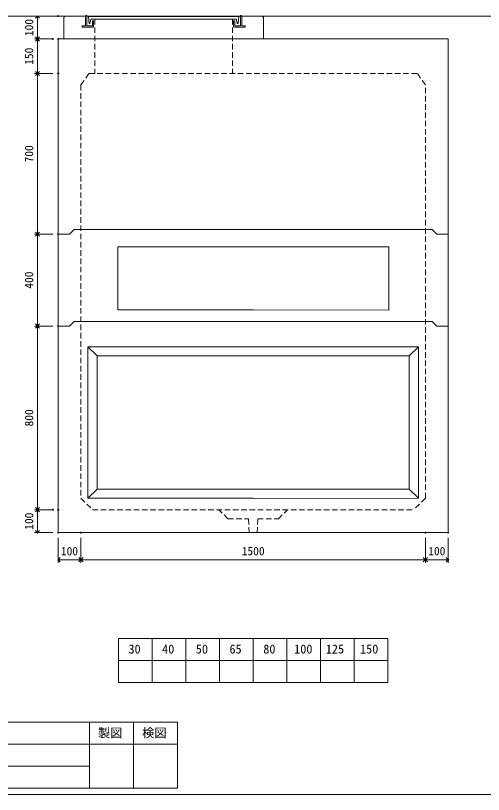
# Model space of a CAD drawing. Units: millimetres, scale not verified. Extents: x -6420 to 6420, y -3026 to 3027.
# Drawn here: x 285 to 2323, y -2673 to 719 of the extents above; entities that cross this region are included whole.
import ezdxf
from ezdxf.enums import TextEntityAlignment as Align

# ---------------------------------------------------------------- set-up
doc = ezdxf.new("R2010")
doc.units = ezdxf.units.MM
doc.header["$LTSCALE"] = 20
doc.header["$PDMODE"] = 32
doc.header["$PDSIZE"] = 4
for name, pattern in [('DASHED1', [1.8, 1.2, -0.6]), ('USER2', [50.8, 31.75, -6.35, 6.35, -6.35]), ('USER5', [3.185, 0.01, -3.175])]:
    doc.linetypes.add(name, pattern=pattern)
doc.layers.add('0-1_Defpoints', color=7, linetype='Continuous')
for name, color, linetype, lineweight in [('0-2_waku', 7, 'Continuous', 18), ('0-3_gaikei', 7, 'Continuous', 18), ('0-4_kakure', 7, 'DASHED1', 5), ('0-5_sunpou', 7, 'Continuous', 5), ('0-8_uchigawa', 6, 'Continuous', 18), ('0-A_futa', 3, 'Continuous', 18), ('0-B_GL', 4, 'Continuous', 18), ('0-D_文字１', 7, 'Continuous', 18), ('1-2_uchigawa2', 6, 'USER2', 18)]:
    doc.layers.add(name, color=color, linetype=linetype, lineweight=lineweight)
doc.styles.add('ＭＳ ゴシック', font='')
doc.styles.get('ＭＳ ゴシック').set_extended_font_data('MS Gothic')

# ---------------------------------------------------------------- blocks, each defined once
blk = doc.blocks.new('_Open90')
at = {"layer": '0-5_sunpou'}
blk.add_line((0, 0), (-1, 0), dxfattribs=at)
blk.add_lwpolyline([(-0.5, 0.5), (0, 0), (-0.5, -0.5)], dxfattribs=at)
blk = doc.blocks.new('D65')
at = {"layer": '0-1_Defpoints'}
for p in [(3053.24, 3316.83), (2964.21, 3216.83), (3053.24, 3216.83)]:
    blk.add_point(p, dxfattribs=at)
at = {"layer": '0-5_sunpou'}
for p, q in [((3031.24, 3316.83), (2951.21, 3316.83)), ((2964.21, 3298.83), (2964.21, 3234.83)), ((3031.24, 3216.83), (2951.21, 3216.83))]:
    blk.add_line(p, q, dxfattribs=at)
at = {"layer": '0-5_sunpou', "xscale": 18, "yscale": 18}
for p, rotation in [((2964.21, 3316.83), 90), ((2964.21, 3216.83), 270)]:
    blk.add_blockref('_Open90', p, dxfattribs=dict(at, rotation=rotation))
at = {"layer": '0-5_sunpou', "style": 'ＭＳ ゴシック'}
blk.add_text('100', height=36.66, rotation=90, dxfattribs=at).set_placement((2956.21, 3229.33), align=Align.BOTTOM_LEFT)
blk = doc.blocks.new('D66')
at = {"layer": '0-1_Defpoints'}
for p in [(3031.24, 3216.83), (2964.21, 3066.83), (3053.24, 3066.83)]:
    blk.add_point(p, dxfattribs=at)
at = {"layer": '0-5_sunpou'}
for p, q in [((3009.24, 3216.83), (2951.21, 3216.83)), ((2964.21, 3198.83), (2964.21, 3084.83)), ((3031.24, 3066.83), (2951.21, 3066.83))]:
    blk.add_line(p, q, dxfattribs=at)
at = {"layer": '0-5_sunpou', "xscale": 18, "yscale": 18}
for p, rotation in [((2964.21, 3216.83), 90), ((2964.21, 3066.83), 270)]:
    blk.add_blockref('_Open90', p, dxfattribs=dict(at, rotation=rotation))
at = {"layer": '0-5_sunpou', "style": 'ＭＳ ゴシック'}
blk.add_text('150', height=36.66, rotation=90, dxfattribs=at).set_placement((2956.21, 3104.33), align=Align.BOTTOM_LEFT)
blk = doc.blocks.new('D67')
at = {"layer": '0-1_Defpoints'}
for p in [(3053.24, 3066.83), (2964.21, 2366.83), (3053.24, 2366.83)]:
    blk.add_point(p, dxfattribs=at)
at = {"layer": '0-5_sunpou'}
for p, q in [((3031.24, 3066.83), (2951.21, 3066.83)), ((2964.21, 3048.83), (2964.21, 2384.83)), ((3031.24, 2366.83), (2951.21, 2366.83))]:
    blk.add_line(p, q, dxfattribs=at)
at = {"layer": '0-5_sunpou', "xscale": 18, "yscale": 18}
for p, rotation in [((2964.21, 3066.83), 90), ((2964.21, 2366.83), 270)]:
    blk.add_blockref('_Open90', p, dxfattribs=dict(at, rotation=rotation))
at = {"layer": '0-5_sunpou', "style": 'ＭＳ ゴシック'}
blk.add_text('700', height=36.66, rotation=90, dxfattribs=at).set_placement((2956.21, 2679.33), align=Align.BOTTOM_LEFT)
blk = doc.blocks.new('D68')
at = {"layer": '0-1_Defpoints'}
for p in [(3053.24, 1966.83), (2964.21, 1166.83), (3053.24, 1166.83)]:
    blk.add_point(p, dxfattribs=at)
at = {"layer": '0-5_sunpou'}
for p, q in [((3031.24, 1966.83), (2951.21, 1966.83)), ((2964.21, 1948.83), (2964.21, 1184.83)), ((3031.24, 1166.83), (2951.21, 1166.83))]:
    blk.add_line(p, q, dxfattribs=at)
at = {"layer": '0-5_sunpou', "xscale": 18, "yscale": 18}
for p, rotation in [((2964.21, 1966.83), 90), ((2964.21, 1166.83), 270)]:
    blk.add_blockref('_Open90', p, dxfattribs=dict(at, rotation=rotation))
at = {"layer": '0-5_sunpou', "style": 'ＭＳ ゴシック'}
blk.add_text('800', height=36.66, rotation=90, dxfattribs=at).set_placement((2956.21, 1529.33), align=Align.BOTTOM_LEFT)
blk = doc.blocks.new('D69')
at = {"layer": '0-1_Defpoints'}
for p in [(3031.24, 1166.83), (2964.21, 1066.83), (3053.24, 1066.83)]:
    blk.add_point(p, dxfattribs=at)
at = {"layer": '0-5_sunpou'}
for p, q in [((3009.24, 1166.83), (2951.21, 1166.83)), ((2964.21, 1148.83), (2964.21, 1084.83)), ((3031.24, 1066.83), (2951.21, 1066.83))]:
    blk.add_line(p, q, dxfattribs=at)
at = {"layer": '0-5_sunpou', "xscale": 18, "yscale": 18}
for p, rotation in [((2964.21, 1166.83), 90), ((2964.21, 1066.83), 270)]:
    blk.add_blockref('_Open90', p, dxfattribs=dict(at, rotation=rotation))
at = {"layer": '0-5_sunpou', "style": 'ＭＳ ゴシック'}
blk.add_text('100', height=36.66, rotation=90, dxfattribs=at).set_placement((2956.21, 1079.33), align=Align.BOTTOM_LEFT)
blk = doc.blocks.new('D70')
at = {"layer": '0-1_Defpoints'}
for p in [(3053.24, 1066.83), (3153.24, 1066.83), (3153.24, 949.12)]:
    blk.add_point(p, dxfattribs=at)
at = {"layer": '0-5_sunpou'}
for p, q in [((3053.24, 1044.83), (3053.24, 936.12)), ((3153.24, 1044.83), (3153.24, 936.12)), ((3071.24, 949.12), (3135.24, 949.12))]:
    blk.add_line(p, q, dxfattribs=at)
at = {"layer": '0-5_sunpou', "xscale": 18, "yscale": 18, "rotation": 180}
blk.add_blockref('_Open90', (3053.24, 949.12), dxfattribs=at)
at = {"layer": '0-5_sunpou', "xscale": 18, "yscale": 18}
blk.add_blockref('_Open90', (3153.24, 949.12), dxfattribs=at)
at = {"layer": '0-5_sunpou', "style": 'ＭＳ ゴシック'}
blk.add_text('100', height=36.66, dxfattribs=at).set_placement((3065.74, 957.12), align=Align.BOTTOM_LEFT)
blk = doc.blocks.new('D71')
at = {"layer": '0-1_Defpoints'}
for p in [(3153.24, 1066.83), (4653.24, 1066.83), (4653.24, 949.12)]:
    blk.add_point(p, dxfattribs=at)
at = {"layer": '0-5_sunpou'}
for p, q in [((3153.24, 1044.83), (3153.24, 936.12)), ((4653.24, 1044.83), (4653.24, 936.12)), ((3171.24, 949.12), (4635.24, 949.12))]:
    blk.add_line(p, q, dxfattribs=at)
at = {"layer": '0-5_sunpou', "xscale": 18, "yscale": 18, "rotation": 180}
blk.add_blockref('_Open90', (3153.24, 949.12), dxfattribs=at)
at = {"layer": '0-5_sunpou', "xscale": 18, "yscale": 18}
blk.add_blockref('_Open90', (4653.24, 949.12), dxfattribs=at)
at = {"layer": '0-5_sunpou', "style": 'ＭＳ ゴシック'}
blk.add_text('1500', height=36.66, dxfattribs=at).set_placement((3853.24, 957.12), align=Align.BOTTOM_LEFT)
blk = doc.blocks.new('D72')
at = {"layer": '0-1_Defpoints'}
for p in [(4653.24, 1066.83), (4753.24, 1066.83), (4753.24, 949.12)]:
    blk.add_point(p, dxfattribs=at)
at = {"layer": '0-5_sunpou'}
for p, q in [((4653.24, 1044.83), (4653.24, 936.12)), ((4753.24, 1044.83), (4753.24, 936.12)), ((4671.24, 949.12), (4735.24, 949.12))]:
    blk.add_line(p, q, dxfattribs=at)
at = {"layer": '0-5_sunpou', "xscale": 18, "yscale": 18, "rotation": 180}
blk.add_blockref('_Open90', (4653.24, 949.12), dxfattribs=at)
at = {"layer": '0-5_sunpou', "xscale": 18, "yscale": 18}
blk.add_blockref('_Open90', (4753.24, 949.12), dxfattribs=at)
at = {"layer": '0-5_sunpou', "style": 'ＭＳ ゴシック'}
blk.add_text('100', height=36.66, dxfattribs=at).set_placement((4665.74, 957.12), align=Align.BOTTOM_LEFT)
blk = doc.blocks.new('D54')
at = {"layer": '0-1_Defpoints'}
for p in [(3053.24, 2366.83), (2964.21, 1966.83), (3053.24, 1966.83)]:
    blk.add_point(p, dxfattribs=at)
at = {"layer": '0-5_sunpou'}
for p, q in [((3031.24, 2366.83), (2951.21, 2366.83)), ((2964.21, 2348.83), (2964.21, 1984.83)), ((3031.24, 1966.83), (2951.21, 1966.83))]:
    blk.add_line(p, q, dxfattribs=at)
at = {"layer": '0-5_sunpou', "xscale": 18, "yscale": 18}
for p, rotation in [((2964.21, 2366.83), 90), ((2964.21, 1966.83), 270)]:
    blk.add_blockref('_Open90', p, dxfattribs=dict(at, rotation=rotation))
at = {"layer": '0-5_sunpou', "style": 'ＭＳ ゴシック'}
blk.add_text('400', height=36.66, rotation=90, dxfattribs=at).set_placement((2956.21, 2129.33), align=Align.BOTTOM_LEFT)
blk = doc.blocks.new('A$C13530FD9')
at = {"layer": '0-3_gaikei'}
for p, q in [((0, 0), (0, 90)), ((10, 100), (95, 100)), ((775, 100), (860, 100)), ((870, 0), (870, 90))]:
    blk.add_line(p, q, dxfattribs=at)
for centre, radius, start, end in [((9.42, 90.58), 9.44, 86.47383, 183.52617), ((860.33, 90.33), 9.68, 358.04251, 91.95749), ((860, 90), 10, 0, 10)]:
    blk.add_arc(centre, radius, start, end, dxfattribs=at)
at = {"layer": '0-4_kakure', "linetype": 'USER5', "lineweight": 18}
for p, q in [((135, 0), (135, 86.5)), ((735, 0), (735, 86.5))]:
    blk.add_line(p, q, dxfattribs=at)
at = {"layer": '0-A_futa'}
for p, q in [((97, 102), (100, 102)), ((100, 102), (100, 57)), ((770, 102), (773, 102)), ((770, 102), (770, 57)), ((95, 100), (95, 57)), ((107.81, 97.5), (762.14, 97.5)), ((107.81, 97.5), (110.3, 67.5)), ((118.33, 86.5), (114.01, 67.5)), ((118.33, 86.5), (751.67, 86.5)), ((125, 77), (125, 57)), ((127, 79), (128, 79)), ((130, 77), (130, 52)), ((740, 77), (740, 52)), ((743, 79), (742, 79)), ((745, 77), (745, 57)), ((751.67, 86.5), (755.99, 67.5)), ((762.14, 97.5), (759.89, 67.5)), ((775, 100), (775, 57)), ((80, 55), (80, 54)), ((82, 57), (95, 57)), ((130, 52), (82, 52)), ((100, 57), (125, 57)), ((110.3, 67.5), (114.01, 67.5)), ((740, 52), (788, 52)), ((770, 57), (745, 57)), ((759.89, 67.5), (755.99, 67.5)), ((788, 57), (775, 57)), ((790, 55), (790, 54))]:
    blk.add_line(p, q, dxfattribs=at)
for centre, start, end in [((97, 100), 90, 180), ((773, 100), 0, 90), ((127, 77), 90, 180), ((128, 77), 0, 90), ((742, 77), 90, 180), ((743, 77), 0, 90), ((82, 55), 90, 180), ((82, 54), 180, 270), ((788, 55), 0, 90), ((788, 54), 270, 0)]:
    blk.add_arc(centre, 2, start, end, dxfattribs=at)

msp = doc.modelspace()

# ---------------------------------------------------------------- linework, layer by layer
at = {"layer": '0-2_waku'}
for p, q in [((733.33, -1994.39), (733.33, -2186.39)), ((733.33, -1994.39), (733.33, -2186.39)), ((733.33, -1994.39), (733.33, -2186.39)), ((733.33, -1994.39), (733.33, -2186.39)), ((733.33, -1994.39), (1906.67, -1994.39)), ((880, -1994.39), (880, -2186.39)), ((1026.67, -1994.39), (1026.67, -2186.39)), ((1026.67, -1994.39), (1026.67, -2186.39)), ((1173.33, -1994.39), (1173.33, -2186.39)), ((1320, -1994.39), (1320, -2186.39)), ((1466.67, -1994.39), (1466.67, -2186.39)), ((1613.33, -1994.39), (1613.33, -2186.39)), ((1760, -1994.39), (1760, -2186.39)), ((1906.67, -1994.39), (1906.67, -2186.39)), ((733.33, -2090.39), (1906.67, -2090.39)), ((733.33, -2186.39), (1906.67, -2186.39)), ((-1713.33, -2358.72), (990.67, -2358.72)), ((606.67, -2358.72), (606.67, -2646.72)), ((606.67, -2358.72), (606.67, -2646.72)), ((798.67, -2358.72), (798.67, -2646.72)), ((990.67, -2358.72), (990.67, -2646.72)), ((-1713.33, -2454.72), (990.67, -2454.72)), ((-1713.33, -2550.72), (606.67, -2550.72)), ((-1740, -2673.39), (6420, -2673.39)), ((-1713.33, -2646.72), (990.67, -2646.72))]:
    msp.add_line(p, q, dxfattribs=at)
at = {"layer": '0-3_gaikei'}
for p, q in [((470, 616.61), (2170, 616.61)), ((470, 616.61), (470, -1533.39)), ((470, 616.61), (2170, 616.61)), ((2170, 616.61), (2170, -1533.39)), ((470, -233.39), (520, -233.39)), ((470, -233.39), (520, -233.39)), ((540, -213.39), (520, -233.39)), ((540, -213.39), (2100, -213.39)), ((2100, -213.39), (2120, -233.39)), ((2120, -233.39), (2170, -233.39)), ((470, -633.39), (520, -633.39)), ((540, -613.39), (520, -633.39)), ((540, -613.39), (2100, -613.39)), ((2100, -613.39), (2120, -633.39)), ((2120, -633.39), (2170, -633.39)), ((470, -1533.39), (2170, -1533.39))]:
    msp.add_line(p, q, dxfattribs=at)
at = {"layer": '0-4_kakure'}
for p, q in [((630, 703.11), (630, 466.61)), ((1230, 703.11), (1230, 466.61)), ((570, 416.61), (605, 466.61)), ((605, 466.61), (2035, 466.61)), ((2070, 416.61), (2035, 466.61)), ((570, 416.61), (570, -1383.39)), ((2070, -1383.39), (2070, 416.61)), ((570, -1383.39), (620, -1433.39)), ((2070, -1383.39), (2020, -1433.39)), ((620, -1433.39), (2020, -1433.39)), ((1210, -1473.39), (1170, -1433.39)), ((1210, -1473.39), (1300, -1473.39)), ((1300, -1473.39), (1302.5, -1533.39)), ((1340, -1473.39), (1337.5, -1533.39))]:
    msp.add_line(p, q, dxfattribs=at)
msp.add_lwpolyline([(1340, -1473.39), (1430, -1473.39), (1470, -1433.39)], dxfattribs=at)
at = {"layer": '0-8_uchigawa'}
for p, q in [((600, -723.39), (1320, -723.39)), ((600, -723.39), (600, -1383.39)), ((640, -763.39), (600, -723.39)), ((2040, -723.39), (1320, -723.39)), ((2000, -763.39), (2040, -723.39)), ((2040, -723.39), (2040, -1383.39)), ((2040, -723.39), (2040, -1383.39)), ((640, -763.39), (640, -1343.39)), ((640, -763.39), (1320, -763.39)), ((640, -763.39), (1320, -763.39)), ((2000, -763.39), (1320, -763.39)), ((2000, -763.39), (2000, -1343.39)), ((640, -1343.39), (600, -1383.39)), ((640, -1343.39), (1320, -1343.39)), ((600, -1383.39), (1320, -1383.39)), ((1320.69, -1384.08), (2040, -1383.39))]:
    msp.add_line(p, q, dxfattribs=at)
msp.add_lwpolyline([(1320, -1343.39), (2000, -1343.39), (2040, -1383.39)], dxfattribs=at)
at = {"layer": '0-B_GL'}
msp.add_line((-1740, 716.61), (6420, 716.61), dxfattribs=at)
at = {"layer": '1-2_uchigawa2'}
for p, q in [((730, -288.39), (1320, -288.39)), ((730, -288.39), (730, -563.39)), ((1911.55, -289.26), (1321.55, -288.39)), ((1911.55, -289.26), (1911.15, -564.26)), ((730, -563.39), (1320.53, -563.39)), ((1911.15, -564.26), (1320.61, -563.39))]:
    msp.add_line(p, q, dxfattribs=at)

# ---------------------------------------------------------------- block references
at = {"layer": '0-4_kakure'}
msp.add_blockref('A$C13530FD9', (495, 616.61), dxfattribs=at)
at = {"layer": '0-5_sunpou'}
for name in ['D65', 'D66', 'D67', 'D54', 'D68', 'D69', 'D70', 'D71', 'D72']:
    msp.add_blockref(name, (-2583.24, -2600.22), dxfattribs=at)

# ---------------------------------------------------------------- texts
at = {"layer": '0-D_文字１', "style": 'ＭＳ ゴシック'}
for s, p in [('30', (776.73, -2071.48)), ('40', (923.4, -2071.48)), ('50', (1070.07, -2071.48)), ('65', (1216.73, -2071.48)), ('80', (1363.94, -2071.48)), ('100', (1498.44, -2071.48)), ('125', (1636.29, -2071.48)), ('150', (1785.31, -2071.48)), ('製図', (644.08, -2436.39)), ('検図', (836.08, -2436.39))]:
    msp.add_text(s, height=39.1, dxfattribs=at).set_placement(p, align=Align.BOTTOM_LEFT)

doc.saveas('drawing.dxf')
